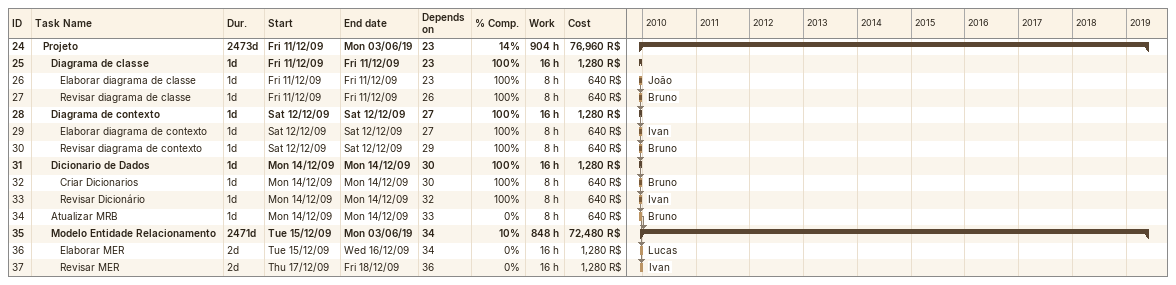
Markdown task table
| ID | Level | Task | Duration | Start | Finish | Predecessors | Resources | % complete | Work (h) | Cost (R$) |
|---|---|---|---|---|---|---|---|---|---|---|
| 24 | 2 | **Projeto** | 2473d | 2009-12-11 | 2019-06-03 | 23 |  | 14 | 904 | 76960 |
| 25 | 3 | **Diagrama de classe** | 1d | 2009-12-11 | 2009-12-11 | 23 |  | 100 | 16 | 1280 |
| 26 | 4 | Elaborar diagrama de classe | 1d | 2009-12-11 | 2009-12-11 | 23 | João | 100 | 8 | 640 |
| 27 | 4 | Revisar diagrama de classe | 1d | 2009-12-11 | 2009-12-11 | 26 | Bruno | 100 | 8 | 640 |
| 28 | 3 | **Diagrama de contexto** | 1d | 2009-12-12 | 2009-12-12 | 27 |  | 100 | 16 | 1280 |
| 29 | 4 | Elaborar diagrama de contexto | 1d | 2009-12-12 | 2009-12-12 | 27 | Ivan | 100 | 8 | 640 |
| 30 | 4 | Revisar diagrama de contexto | 1d | 2009-12-12 | 2009-12-12 | 29 | Bruno | 100 | 8 | 640 |
| 31 | 3 | **Dicionario de Dados** | 1d | 2009-12-14 | 2009-12-14 | 30 |  | 100 | 16 | 1280 |
| 32 | 4 | Criar Dicionarios | 1d | 2009-12-14 | 2009-12-14 | 30 | Bruno | 100 | 8 | 640 |
| 33 | 4 | Revisar Dicionário | 1d | 2009-12-14 | 2009-12-14 | 32 | Ivan | 100 | 8 | 640 |
| 34 | 3 | Atualizar MRB | 1d | 2009-12-14 | 2009-12-14 | 33 | Bruno | 0 | 8 | 640 |
| 35 | 3 | **Modelo Entidade Relacionamento** | 2471d | 2009-12-15 | 2019-06-03 | 34 |  | 10 | 848 | 72480 |
| 36 | 4 | Elaborar MER | 2d | 2009-12-15 | 2009-12-16 | 34 | Lucas | 0 | 16 | 1280 |
| 37 | 4 | Revisar MER | 2d | 2009-12-17 | 2009-12-18 | 36 | Ivan | 0 | 16 | 1280 |
